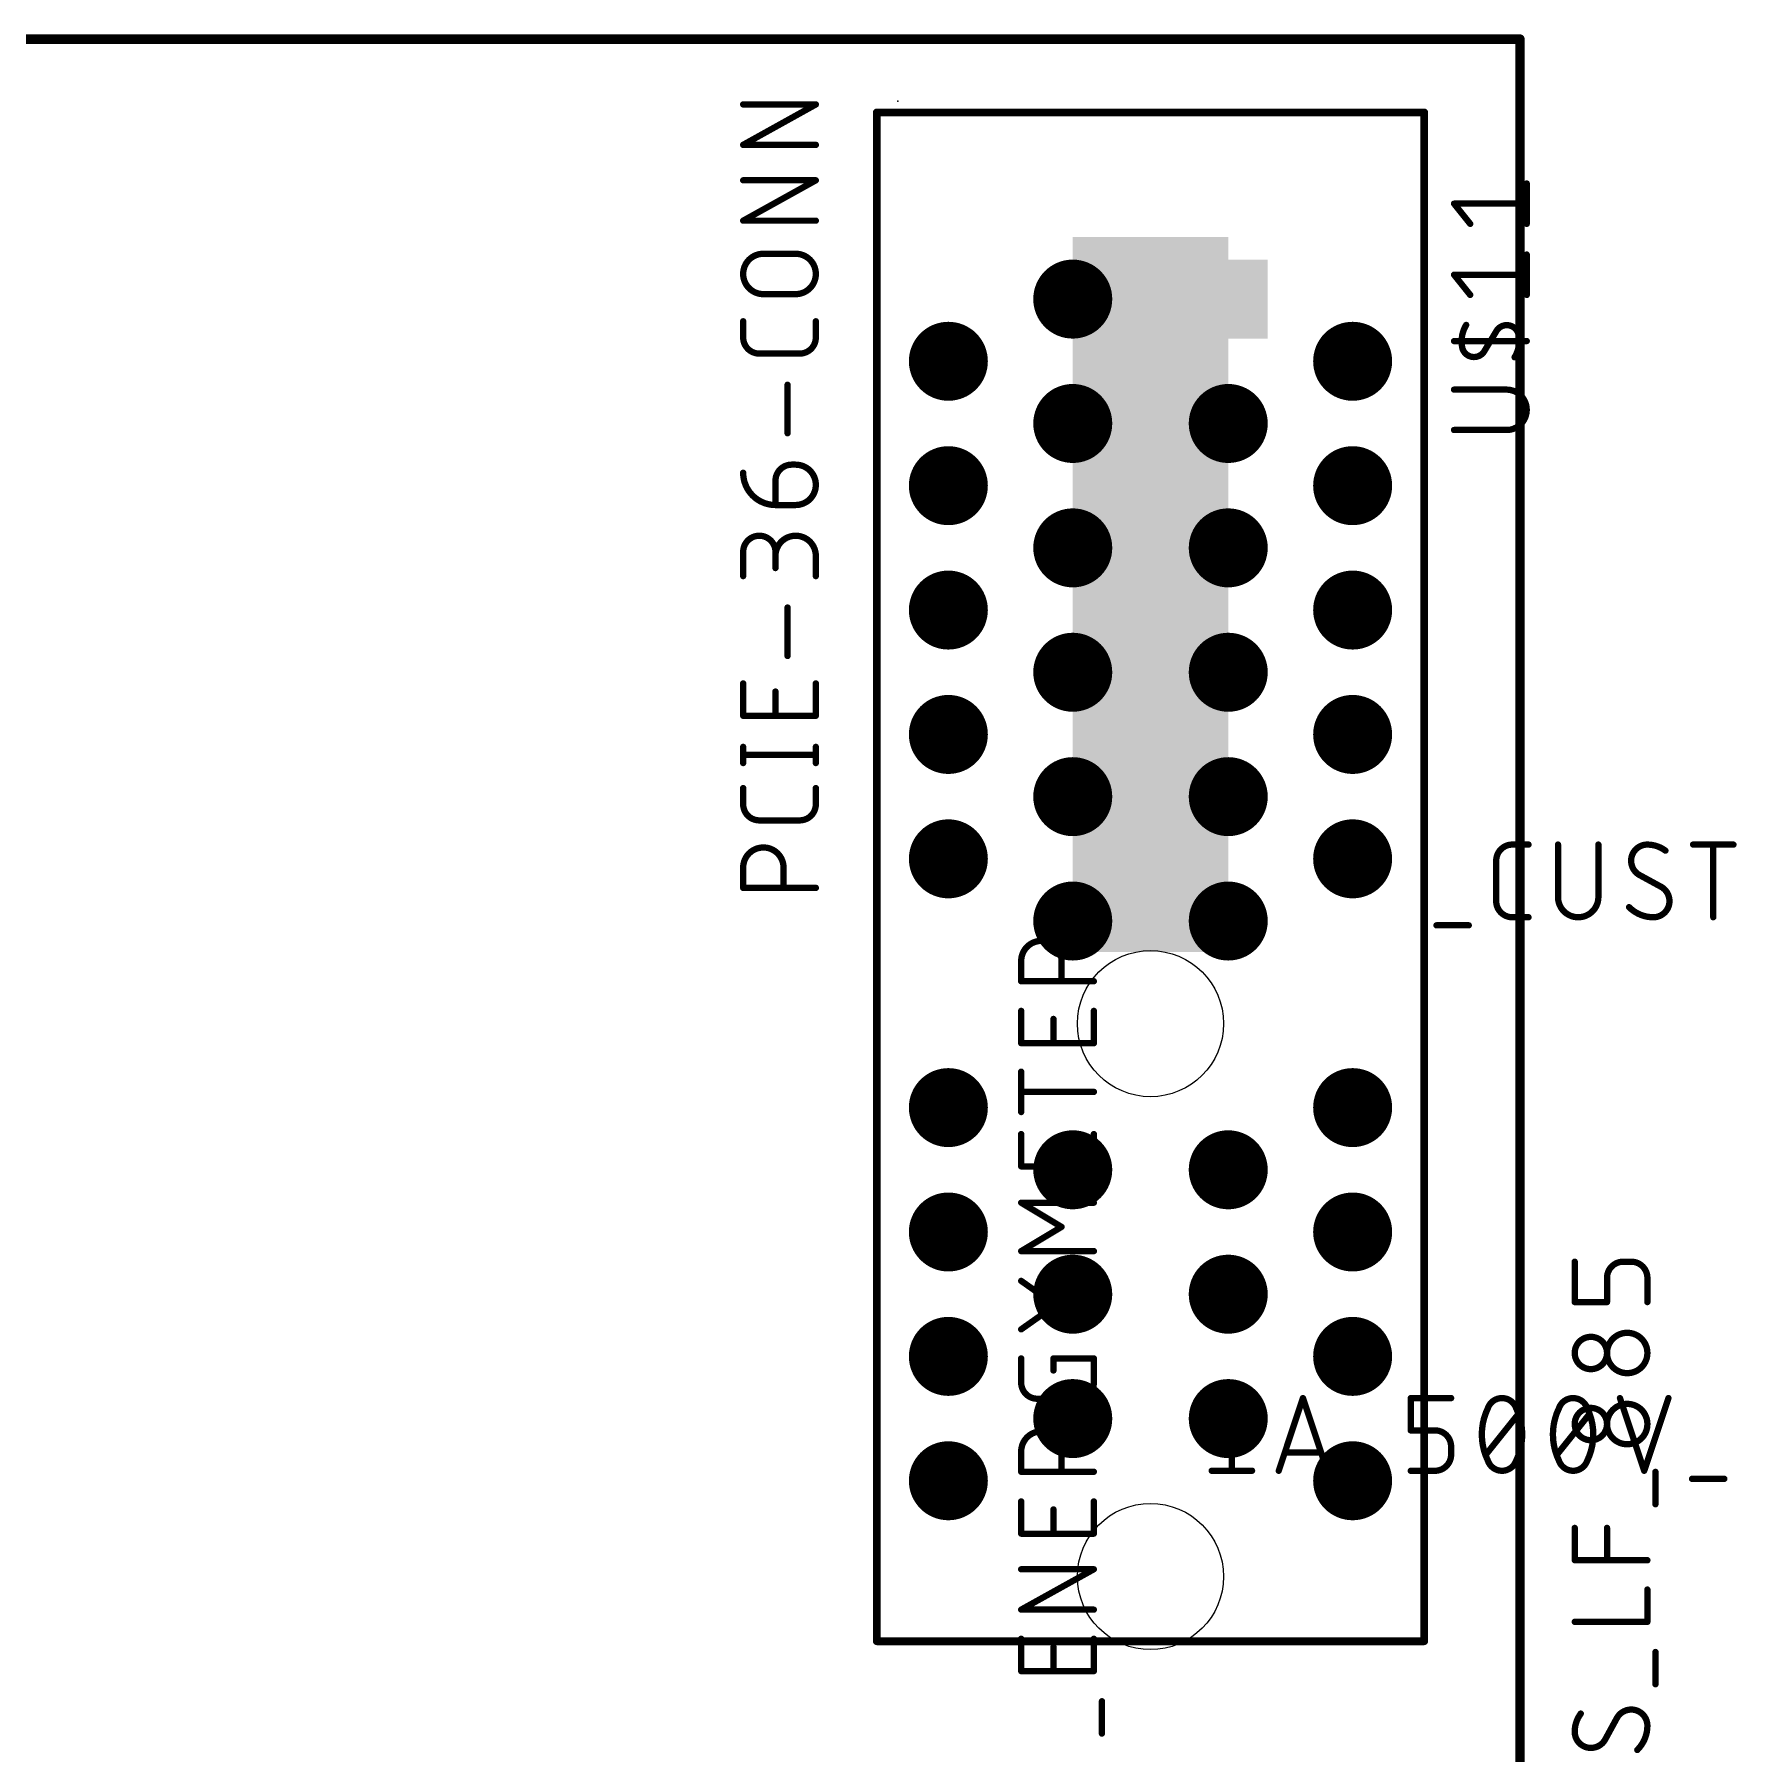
# Model space of a CAD drawing. Extents: x -92 to 260, y -27 to 208.
# Drawn here: x 161.11 to 188.48, y 147.43 to 175.08 of the extents above; entities that cross this region are included whole.
import ezdxf

# ---------------------------------------------------------------- set-up
doc = ezdxf.new("R2010")
doc.units = 0
for name, color, linetype in [('121', 253, 'CONTINUOUS'), ('17', 110, 'CONTINUOUS'), ('20', 31, 'CONTINUOUS'), ('21', 253, 'CONTINUOUS'), ('23', 53, 'CONTINUOUS'), ('25', 253, 'CONTINUOUS'), ('27', 253, 'CONTINUOUS'), ('51', 253, 'CONTINUOUS')]:
    doc.layers.add(name, color=color, linetype=linetype)

# ---------------------------------------------------------------- blocks, each defined once
blk = doc.blocks.new('RECT')
blk.add_solid([(-0.5, -0.5), (0.5, -0.5), (-0.5, 0.5), (0.5, 0.5)])
blk = doc.blocks.new('SQUAREP')
blk.add_solid([(-0.5, -0.5), (0.5, -0.5), (-0.5, 0.5), (0.5, 0.5)])
blk = doc.blocks.new('ROUNDP')
at = {"const_width": 0.5}
blk.add_lwpolyline([(0, -0.25, 1), (0, 0.25, 1), (0, -0.25)], format="xyb", dxfattribs=at)

msp = doc.modelspace()

# ---------------------------------------------------------------- linework, layer by layer
at = {"layer": '121', "const_width": 0.1524}
for points in [[(185, 175), (135, 175)], [(185, 85), (185, 175)]]:
    msp.add_lwpolyline(points, dxfattribs=at)
at = {"layer": '121', "const_width": 0.0762}
for points in [[(185.0381, 175, 1), (184.9619, 175)], [(185, 174.9619, 1), (185, 175.0381)]]:
    msp.add_lwpolyline(points, format="xyb", dxfattribs=at)
at = {"layer": '20'}
for centre in [(179.06, 159.17), (179.06, 150.28)]:
    msp.add_circle(centre, 1.175, dxfattribs=at)
at = {"layer": '21'}
for points, const_width in [([(174.66, 173.82), (183.46, 173.82)], 0.127), ([(174.66, 173.82), (174.66, 149.24)], 0.127), ([(183.46, 173.82), (183.46, 149.24)], 0.127), ([(184.8778, 162.0492), (185.1375, 162.0492)], 0.1016), ([(185.6121, 162.0492), (185.6121, 161.2054)], 0.1016), ([(186.2612, 161.2054), (186.2612, 162.0492)], 0.1016), ([(187.7838, 162.0492), (188.4329, 162.0492)], 0.1016), ([(188.1084, 160.8808), (188.1084, 162.0492)], 0.1016), ([(184.6182, 161.1404), (184.6182, 161.7896)], 0.1016), ([(187.2744, 161.3676), (186.9174, 161.5624)], 0.1016), ([(185.1375, 160.8808), (184.8778, 160.8808)], 0.1016), ([(183.6577, 160.751), (184.177, 160.751)], 0.1016), ([(178.1492, 160.5008), (177.6299, 160.2412)], 0.1016), ([(176.9808, 159.8517), (176.9808, 160.1763)], 0.1016), ([(177.6299, 160.1763), (177.6299, 159.8517)], 0.1016), ([(178.1492, 159.8517), (176.9808, 159.8517)], 0.1016), ([(176.9808, 158.856), (176.9808, 159.3753)], 0.1016), ([(177.5001, 158.856), (177.5001, 159.2455)], 0.1016), ([(178.1492, 159.3753), (178.1492, 158.856)], 0.1016), ([(178.1492, 158.856), (176.9808, 158.856)], 0.1016), ([(176.9808, 157.7489), (176.9808, 158.398)], 0.1016), ([(178.1492, 158.0734), (176.9808, 158.0734)], 0.1016), ([(176.9808, 156.8748), (176.9808, 157.3941)], 0.1016), ([(177.5001, 156.8748), (177.5001, 157.2643)], 0.1016), ([(178.1492, 157.3941), (178.1492, 156.8748)], 0.1016), ([(178.1492, 156.8748), (176.9808, 156.8748)], 0.1016), ([(177.6299, 155.9017), (176.9808, 156.2912)], 0.1016), ([(176.9808, 156.2912), (178.1492, 156.2912)], 0.1016), ([(176.9808, 155.5123), (177.6299, 155.9017)], 0.1016), ([(178.1492, 155.5123), (176.9808, 155.5123)], 0.1016), ([(185.8808, 154.6932), (185.8808, 155.3423)], 0.1016), ([(186.7896, 155.3423), (186.6597, 155.3423)], 0.1016), ([(177.5325, 154.6444), (176.9808, 155.0339)], 0.1016), ([(186.4001, 155.0826), (186.4001, 154.6932)], 0.1016), ([(187.0492, 154.6932), (187.0492, 155.0826)], 0.1016), ([(176.9808, 154.255), (177.5325, 154.6444)], 0.1016), ([(178.1492, 154.6444), (177.5325, 154.6444)], 0.1016), ([(186.4001, 154.6932), (185.8808, 154.6932)], 0.1016), ([(176.9808, 153.3984), (176.9808, 153.7879)], 0.1016), ([(177.5001, 153.5932), (177.5001, 153.7879)], 0.1016), ([(177.5001, 153.7879), (178.1492, 153.7879)], 0.1016), ([(178.1492, 153.7879), (178.1492, 153.3984)], 0.1016), ([(177.8896, 153.1388), (177.2404, 153.1388)], 0.1016), ([(180.0438, 152.8896), (180.3683, 153.1492)], 0.1016), ([(180.3683, 153.1492), (180.3683, 151.9808)], 0.1016), ([(181.1219, 151.9808), (181.5113, 153.1492)], 0.1016), ([(181.5113, 153.1492), (181.9008, 151.9808)], 0.1016), ([(183.2442, 152.6299), (183.2442, 153.1492)], 0.1016), ([(183.2442, 153.1492), (183.8933, 153.1492)], 0.1016), ([(186.6083, 153.1492), (186.9977, 151.9808)], 0.1016), ([(186.9977, 151.9808), (187.3872, 153.1492)], 0.1016), ([(184.4521, 152.2404), (184.9714, 152.8896)], 0.1016), ([(185.5951, 152.2404), (186.1144, 152.8896)], 0.1016), ([(178.1492, 152.6141), (177.6299, 152.3545)], 0.1016), ([(183.6336, 152.6299), (183.2442, 152.6299)], 0.1016), ([(176.9808, 151.965), (176.9808, 152.2896)], 0.1016), ([(177.6299, 152.2896), (177.6299, 151.965)], 0.1016), ([(181.8034, 152.2729), (181.2192, 152.2729)], 0.1016), ([(183.8933, 152.2404), (183.8933, 152.3703)], 0.1016), ([(178.1492, 151.965), (176.9808, 151.965)], 0.1016), ([(180.0438, 151.9808), (180.6929, 151.9808)], 0.1016), ([(182.2804, 151.851), (182.7997, 151.851)], 0.1016), ([(183.2442, 151.9808), (183.6336, 151.9808)], 0.1016), ([(187.179, 151.4434), (187.179, 151.9627)], 0.1016), ([(187.7668, 151.851), (188.2861, 151.851)], 0.1016), ([(176.9808, 150.9693), (176.9808, 151.4886)], 0.1016), ([(178.1492, 151.4886), (178.1492, 150.9693)], 0.1016), ([(177.5001, 150.9693), (177.5001, 151.3588)], 0.1016), ([(178.1492, 150.9693), (176.9808, 150.9693)], 0.1016), ([(185.8808, 150.5425), (185.8808, 151.0618)], 0.1016), ([(186.4001, 150.5425), (186.4001, 151.0618)], 0.1016), ([(176.9808, 149.7479), (178.1492, 150.397)], 0.1016), ([(178.1492, 150.397), (176.9808, 150.397)], 0.1016), ([(187.0492, 150.5425), (185.8808, 150.5425)], 0.1016), ([(187.0492, 149.5519), (187.0492, 150.0712)], 0.1016), ([(178.1492, 149.7479), (176.9808, 149.7479)], 0.1016), ([(185.8808, 149.5519), (187.0492, 149.5519)], 0.1016), ([(183.46, 149.24), (174.66, 149.24)], 0.127), ([(176.9808, 148.7595), (176.9808, 149.2788)], 0.1016), ([(178.1492, 149.2788), (178.1492, 148.7595)], 0.1016), ([(177.5001, 148.7595), (177.5001, 149.149)], 0.1016), ([(187.179, 148.5478), (187.179, 149.0671)], 0.1016), ([(178.1492, 148.7595), (176.9808, 148.7595)], 0.1016), ([(178.279, 147.7554), (178.279, 148.2747)], 0.1016), ([(186.5624, 148.0116), (186.3676, 147.6545)], 0.1016)]:
    msp.add_lwpolyline(points, dxfattribs=dict(at, const_width=const_width))
for points, const_width in [([(174.66, 173.8518, 1), (174.66, 173.7883)], 0.0635), ([(174.6917, 173.82, 1), (174.6283, 173.82)], 0.0635), ([(183.4917, 173.82, 1), (183.4283, 173.82)], 0.0635), ([(183.46, 173.7883, 1), (183.46, 173.8518)], 0.0635), ([(184.8778, 162.0492, 0.4142), (184.6182, 161.7896)], 0.1016), ([(184.8778, 162.0746, 1), (184.8778, 162.0238)], 0.0508), ([(184.8778, 162.0238, 1), (184.8778, 162.0746)], 0.0508), ([(185.1375, 162.0238, 1), (185.1375, 162.0746)], 0.0508), ([(185.6375, 162.0492, 1), (185.5867, 162.0492)], 0.0508), ([(186.2866, 162.0492, 1), (186.2358, 162.0492)], 0.0508), ([(187.0472, 162.0492, 0.4142), (186.7876, 161.7896)], 0.1016), ([(187.3393, 161.9518, 0.1623), (187.0472, 162.0492)], 0.1016), ([(187.0472, 162.0746, 1), (187.0472, 162.0238)], 0.0508), ([(187.0472, 162.0238, 1), (187.0472, 162.0746)], 0.0508), ([(187.3241, 161.9315, 1), (187.3546, 161.9722)], 0.0508), ([(187.7838, 162.0746, 1), (187.7838, 162.0238)], 0.0508), ([(188.1338, 162.0492, 1), (188.083, 162.0492)], 0.0508), ([(188.4329, 162.0238, 1), (188.4329, 162.0746)], 0.0508), ([(184.6436, 161.7896, 1), (184.5928, 161.7896)], 0.0508), ([(184.5928, 161.7896, 1), (184.6436, 161.7896)], 0.0508), ([(186.7876, 161.7896, 0.2656), (186.9174, 161.5624)], 0.1016), ([(186.813, 161.7896, 1), (186.7622, 161.7896)], 0.0508), ([(186.7622, 161.7896, 1), (186.813, 161.7896)], 0.0508), ([(186.9296, 161.5847, 1), (186.9052, 161.5401)], 0.0508), ([(186.9045, 161.5405, 1), (186.9303, 161.5842)], 0.0508), ([(184.6182, 161.1404, 0.4142), (184.8778, 160.8808)], 0.1016), ([(184.6436, 161.1404, 1), (184.5928, 161.1404)], 0.0508), ([(184.5928, 161.1404, 1), (184.6436, 161.1404)], 0.0508), ([(185.6121, 161.2054, 1), (186.2612, 161.2054)], 0.1016), ([(185.6375, 161.2054, 1), (185.5867, 161.2054)], 0.0508), ([(185.5867, 161.2054, 1), (185.6375, 161.2054)], 0.0508), ([(186.2866, 161.2054, 1), (186.2358, 161.2054)], 0.0508), ([(186.2358, 161.2054, 1), (186.2866, 161.2054)], 0.0508), ([(187.1446, 160.8808, 0.4142), (187.4042, 161.1404)], 0.1016), ([(187.4042, 161.1404, 0.2656), (187.2744, 161.3676)], 0.1016), ([(187.2873, 161.3895, 1), (187.2615, 161.3457)], 0.0508), ([(187.2622, 161.3453, 1), (187.2866, 161.3899)], 0.0508), ([(187.4296, 161.1404, 1), (187.3788, 161.1404)], 0.0508), ([(187.3788, 161.1404, 1), (187.4296, 161.1404)], 0.0508), ([(184.8778, 160.9062, 1), (184.8778, 160.8554)], 0.0508), ([(184.8778, 160.8554, 1), (184.8778, 160.9062)], 0.0508), ([(185.1375, 160.8554, 1), (185.1375, 160.9062)], 0.0508), ([(186.7551, 161.0431, 0.2), (187.1446, 160.8808)], 0.1016), ([(186.7732, 161.061, 1), (186.7371, 161.0252)], 0.0508), ([(187.1446, 160.9062, 1), (187.1446, 160.8554)], 0.0508), ([(187.1446, 160.8554, 1), (187.1446, 160.9062)], 0.0508), ([(188.083, 160.8808, 1), (188.1338, 160.8808)], 0.0508), ([(183.6577, 160.7764, 1), (183.6577, 160.7256)], 0.0508), ([(184.177, 160.7256, 1), (184.177, 160.7764)], 0.0508), ([(177.6299, 160.1763, 1), (176.9808, 160.1763)], 0.1016), ([(178.1606, 160.4781, 1), (178.1378, 160.5236)], 0.0508), ([(177.0062, 160.1763, 1), (176.9554, 160.1763)], 0.0508), ([(176.9554, 160.1763, 1), (177.0062, 160.1763)], 0.0508), ([(177.6553, 160.1763, 1), (177.6045, 160.1763)], 0.0508), ([(177.6045, 160.1763, 1), (177.6553, 160.1763)], 0.0508), ([(177.6186, 160.2639, 1), (177.6413, 160.2185)], 0.0508), ([(176.9808, 159.8771, 1), (176.9808, 159.8263)], 0.0508), ([(176.9554, 159.8517, 1), (177.0062, 159.8517)], 0.0508), ([(177.6045, 159.8517, 1), (177.6553, 159.8517)], 0.0508), ([(178.1492, 159.8263, 1), (178.1492, 159.8771)], 0.0508), ([(177.0062, 159.3753, 1), (176.9554, 159.3753)], 0.0508), ([(177.5255, 159.2455, 1), (177.4747, 159.2455)], 0.0508), ([(178.1746, 159.3753, 1), (178.1238, 159.3753)], 0.0508), ([(176.9808, 158.8814, 1), (176.9808, 158.8306)], 0.0508), ([(176.9554, 158.856, 1), (177.0062, 158.856)], 0.0508), ([(177.4747, 158.856, 1), (177.5255, 158.856)], 0.0508), ([(178.1238, 158.856, 1), (178.1746, 158.856)], 0.0508), ([(178.1492, 158.8306, 1), (178.1492, 158.8814)], 0.0508), ([(177.0062, 158.398, 1), (176.9554, 158.398)], 0.0508), ([(176.9808, 158.0988, 1), (176.9808, 158.048)], 0.0508), ([(178.1492, 158.048, 1), (178.1492, 158.0988)], 0.0508), ([(176.9554, 157.7489, 1), (177.0062, 157.7489)], 0.0508), ([(177.0062, 157.3941, 1), (176.9554, 157.3941)], 0.0508), ([(177.5255, 157.2643, 1), (177.4747, 157.2643)], 0.0508), ([(178.1746, 157.3941, 1), (178.1238, 157.3941)], 0.0508), ([(176.9808, 156.9002, 1), (176.9808, 156.8494)], 0.0508), ([(176.9554, 156.8748, 1), (177.0062, 156.8748)], 0.0508), ([(177.4747, 156.8748, 1), (177.5255, 156.8748)], 0.0508), ([(178.1238, 156.8748, 1), (178.1746, 156.8748)], 0.0508), ([(178.1492, 156.8494, 1), (178.1492, 156.9002)], 0.0508), ([(176.9939, 156.313, 1), (176.9677, 156.2694)], 0.0508), ([(176.9808, 156.3166, 1), (176.9808, 156.2658)], 0.0508), ([(178.1492, 156.2658, 1), (178.1492, 156.3166)], 0.0508), ([(177.643, 155.8799, 1), (177.6168, 155.9235)], 0.0508), ([(177.6168, 155.8799, 1), (177.643, 155.9235)], 0.0508), ([(176.9808, 155.5377, 1), (176.9808, 155.4869)], 0.0508), ([(176.9677, 155.534, 1), (176.9939, 155.4905)], 0.0508), ([(178.1492, 155.4869, 1), (178.1492, 155.5377)], 0.0508), ([(185.9062, 155.3423, 1), (185.8554, 155.3423)], 0.0508), ([(186.6597, 155.3423, 0.4142), (186.4001, 155.0826)], 0.1016), ([(186.6597, 155.3677, 1), (186.6597, 155.3169)], 0.0508), ([(186.6597, 155.3169, 1), (186.6597, 155.3677)], 0.0508), ([(187.0492, 155.0826, 0.4142), (186.7896, 155.3423)], 0.1016), ([(186.7896, 155.3677, 1), (186.7896, 155.3169)], 0.0508), ([(186.7896, 155.3169, 1), (186.7896, 155.3677)], 0.0508), ([(176.9954, 155.0546, 1), (176.9662, 155.0131)], 0.0508), ([(186.4255, 155.0826, 1), (186.3747, 155.0826)], 0.0508), ([(186.3747, 155.0826, 1), (186.4255, 155.0826)], 0.0508), ([(187.0746, 155.0826, 1), (187.0238, 155.0826)], 0.0508), ([(187.0238, 155.0826, 1), (187.0746, 155.0826)], 0.0508), ([(177.5325, 154.6698, 1), (177.5325, 154.619)], 0.0508), ([(177.5472, 154.6237, 1), (177.5179, 154.6652)], 0.0508), ([(177.5179, 154.6237, 1), (177.5472, 154.6652)], 0.0508), ([(178.1492, 154.619, 1), (178.1492, 154.6698)], 0.0508), ([(185.8808, 154.7186, 1), (185.8808, 154.6678)], 0.0508), ([(185.8554, 154.6932, 1), (185.9062, 154.6932)], 0.0508), ([(186.3747, 154.6932, 1), (186.4255, 154.6932)], 0.0508), ([(186.4001, 154.6678, 1), (186.4001, 154.7186)], 0.0508), ([(187.0238, 154.6932, 1), (187.0746, 154.6932)], 0.0508), ([(176.9662, 154.2757, 1), (176.9954, 154.2342)], 0.0508), ([(186.7246, 154.1993, 1), (186.7246, 153.5502)], 0.1016), ([(186.7246, 153.5502, 1), (186.7246, 154.1993)], 0.1016), ([(186.7246, 154.2247, 1), (186.7246, 154.1739)], 0.0508), ([(186.7246, 154.1739, 1), (186.7246, 154.2247)], 0.0508), ([(186.1404, 154.1344, 1), (186.1404, 153.6151)], 0.1016), ([(186.1404, 153.6151, 1), (186.1404, 154.1344)], 0.1016), ([(186.1404, 154.1598, 1), (186.1404, 154.109)], 0.0508), ([(186.1404, 154.109, 1), (186.1404, 154.1598)], 0.0508), ([(177.0062, 153.7879, 1), (176.9554, 153.7879)], 0.0508), ([(177.5255, 153.7879, 1), (177.4747, 153.7879)], 0.0508), ([(177.5001, 153.8133, 1), (177.5001, 153.7625)], 0.0508), ([(178.1746, 153.7879, 1), (178.1238, 153.7879)], 0.0508), ([(178.1492, 153.7625, 1), (178.1492, 153.8133)], 0.0508), ([(176.9808, 153.3984, 0.4142), (177.2404, 153.1388)], 0.1016), ([(177.0062, 153.3984, 1), (176.9554, 153.3984)], 0.0508), ([(176.9554, 153.3984, 1), (177.0062, 153.3984)], 0.0508), ([(177.4747, 153.5932, 1), (177.5255, 153.5932)], 0.0508), ([(177.8896, 153.1388, 0.4142), (178.1492, 153.3984)], 0.1016), ([(178.1746, 153.3984, 1), (178.1238, 153.3984)], 0.0508), ([(178.1238, 153.3984, 1), (178.1746, 153.3984)], 0.0508), ([(186.1404, 153.6405, 1), (186.1404, 153.5897)], 0.0508), ([(186.1404, 153.5897, 1), (186.1404, 153.6405)], 0.0508), ([(186.7246, 153.5756, 1), (186.7246, 153.5248)], 0.0508), ([(186.7246, 153.5248, 1), (186.7246, 153.5756)], 0.0508), ([(177.2404, 153.1642, 1), (177.2404, 153.1134)], 0.0508), ([(177.2404, 153.1134, 1), (177.2404, 153.1642)], 0.0508), ([(177.8896, 153.1642, 1), (177.8896, 153.1134)], 0.0508), ([(177.8896, 153.1134, 1), (177.8896, 153.1642)], 0.0508), ([(180.3937, 153.1492, 1), (180.3429, 153.1492)], 0.0508), ([(180.3842, 153.1294, 1), (180.3525, 153.169)], 0.0508), ([(181.5354, 153.1572, 1), (181.4872, 153.1412)], 0.0508), ([(181.5354, 153.1412, 1), (181.4872, 153.1572)], 0.0508), ([(183.2696, 153.1492, 1), (183.2188, 153.1492)], 0.0508), ([(183.2442, 153.1746, 1), (183.2442, 153.1238)], 0.0508), ([(183.8933, 153.1238, 1), (183.8933, 153.1746)], 0.0508), ([(184.7117, 153.1492, 0.3205), (184.4845, 152.9869)], 0.1016), ([(184.9389, 152.9869, 0.3205), (184.7117, 153.1492)], 0.1016), ([(184.7117, 153.1746, 1), (184.7117, 153.1238)], 0.0508), ([(184.7117, 153.1238, 1), (184.7117, 153.1746)], 0.0508), ([(185.8547, 153.1492, 0.3205), (185.6275, 152.9869)], 0.1016), ([(186.0819, 152.9869, 0.3205), (185.8547, 153.1492)], 0.1016), ([(185.8547, 153.1746, 1), (185.8547, 153.1238)], 0.0508), ([(185.8547, 153.1238, 1), (185.8547, 153.1746)], 0.0508), ([(186.6324, 153.1572, 1), (186.5842, 153.1412)], 0.0508), ([(187.4113, 153.1412, 1), (187.3631, 153.1572)], 0.0508), ([(180.0279, 152.9094, 1), (180.0597, 152.8697)], 0.0508), ([(184.4845, 152.9869, 0.1139), (184.3872, 152.565)], 0.1016), ([(184.4605, 152.9952, 1), (184.5086, 152.9787)], 0.0508), ([(184.5074, 152.9758, 1), (184.4617, 152.9981)], 0.0508), ([(184.9618, 152.9981, 1), (184.9161, 152.9758)], 0.0508), ([(185.0363, 152.565, 0.1139), (184.9389, 152.9869)], 0.1016), ([(184.9149, 152.9787, 1), (184.9629, 152.9952)], 0.0508), ([(184.9912, 152.8737, 1), (184.9515, 152.9054)], 0.0508), ([(185.6275, 152.9869, 0.1139), (185.5302, 152.565)], 0.1016), ([(185.6035, 152.9952, 1), (185.6516, 152.9787)], 0.0508), ([(185.6504, 152.9758, 1), (185.6047, 152.9981)], 0.0508), ([(186.1404, 152.9914, 1), (186.1404, 152.4721)], 0.1016), ([(186.1048, 152.9981, 1), (186.0591, 152.9758)], 0.0508), ([(186.1793, 152.565, 0.1139), (186.0819, 152.9869)], 0.1016), ([(186.0579, 152.9787, 1), (186.1059, 152.9952)], 0.0508), ([(186.1342, 152.8737, 1), (186.0945, 152.9054)], 0.0508), ([(186.1404, 152.4721, 1), (186.1404, 152.9914)], 0.1016), ([(186.1404, 153.0168, 1), (186.1404, 152.966)], 0.0508), ([(186.1404, 152.966, 1), (186.1404, 153.0168)], 0.0508), ([(186.7246, 153.0563, 1), (186.7246, 152.4072)], 0.1016), ([(186.7246, 152.4072, 1), (186.7246, 153.0563)], 0.1016), ([(186.7246, 153.0817, 1), (186.7246, 153.0309)], 0.0508), ([(186.7246, 153.0309, 1), (186.7246, 153.0817)], 0.0508), ([(177.6299, 152.2896, 1), (176.9808, 152.2896)], 0.1016), ([(178.1606, 152.5914, 1), (178.1378, 152.6369)], 0.0508), ([(183.2442, 152.6553, 1), (183.2442, 152.6045)], 0.0508), ([(183.2188, 152.6299, 1), (183.2696, 152.6299)], 0.0508), ([(183.8933, 152.3703, 0.4142), (183.6336, 152.6299)], 0.1016), ([(183.6336, 152.6553, 1), (183.6336, 152.6045)], 0.0508), ([(183.6336, 152.6045, 1), (183.6336, 152.6553)], 0.0508), ([(184.3872, 152.565, 0.1139), (184.4845, 152.1431)], 0.1016), ([(184.4126, 152.565, 1), (184.3618, 152.565)], 0.0508), ([(184.3618, 152.565, 1), (184.4126, 152.565)], 0.0508), ([(184.9389, 152.1431, 0.1139), (185.0363, 152.565)], 0.1016), ([(185.0617, 152.565, 1), (185.0109, 152.565)], 0.0508), ([(185.0109, 152.565, 1), (185.0617, 152.565)], 0.0508), ([(185.5302, 152.565, 0.1139), (185.6275, 152.1431)], 0.1016), ([(185.5556, 152.565, 1), (185.5048, 152.565)], 0.0508), ([(185.5048, 152.565, 1), (185.5556, 152.565)], 0.0508), ([(186.0819, 152.1431, 0.1139), (186.1793, 152.565)], 0.1016), ([(186.2047, 152.565, 1), (186.1539, 152.565)], 0.0508), ([(186.1539, 152.565, 1), (186.2047, 152.565)], 0.0508), ([(177.0062, 152.2896, 1), (176.9554, 152.2896)], 0.0508), ([(176.9554, 152.2896, 1), (177.0062, 152.2896)], 0.0508), ([(177.6553, 152.2896, 1), (177.6045, 152.2896)], 0.0508), ([(177.6045, 152.2896, 1), (177.6553, 152.2896)], 0.0508), ([(177.6186, 152.3772, 1), (177.6413, 152.3318)], 0.0508), ([(181.2192, 152.2983, 1), (181.2192, 152.2475)], 0.0508), ([(181.8034, 152.2475, 1), (181.8034, 152.2983)], 0.0508), ([(183.9187, 152.3703, 1), (183.8679, 152.3703)], 0.0508), ([(183.8679, 152.3703, 1), (183.9187, 152.3703)], 0.0508), ([(186.1404, 152.4975, 1), (186.1404, 152.4467)], 0.0508), ([(186.1404, 152.4467, 1), (186.1404, 152.4975)], 0.0508), ([(186.7246, 152.4326, 1), (186.7246, 152.3818)], 0.0508), ([(186.7246, 152.3818, 1), (186.7246, 152.4326)], 0.0508), ([(183.6336, 151.9808, 0.4142), (183.8933, 152.2404)], 0.1016), ([(183.9187, 152.2404, 1), (183.8679, 152.2404)], 0.0508), ([(183.8679, 152.2404, 1), (183.9187, 152.2404)], 0.0508), ([(184.4323, 152.2563, 1), (184.4719, 152.2246)], 0.0508), ([(184.4845, 152.1431, 0.3205), (184.7117, 151.9808)], 0.1016), ([(184.5086, 152.1513, 1), (184.4605, 152.1348)], 0.0508), ([(184.4617, 152.1319, 1), (184.5074, 152.1542)], 0.0508), ([(184.7117, 151.9808, 0.3205), (184.9389, 152.1431)], 0.1016), ([(184.9161, 152.1542, 1), (184.9618, 152.1319)], 0.0508), ([(184.9629, 152.1348, 1), (184.9149, 152.1513)], 0.0508), ([(185.5753, 152.2563, 1), (185.6149, 152.2246)], 0.0508), ([(185.6275, 152.1431, 0.3205), (185.8547, 151.9808)], 0.1016), ([(185.6516, 152.1513, 1), (185.6035, 152.1348)], 0.0508), ([(185.6047, 152.1319, 1), (185.6504, 152.1542)], 0.0508), ([(185.8547, 151.9808, 0.3205), (186.0819, 152.1431)], 0.1016), ([(186.0591, 152.1542, 1), (186.1048, 152.1319)], 0.0508), ([(186.1059, 152.1348, 1), (186.0579, 152.1513)], 0.0508), ([(176.9808, 151.9904, 1), (176.9808, 151.9396)], 0.0508), ([(176.9554, 151.965, 1), (177.0062, 151.965)], 0.0508), ([(177.6045, 151.965, 1), (177.6553, 151.965)], 0.0508), ([(178.1492, 151.9396, 1), (178.1492, 151.9904)], 0.0508), ([(180.0438, 152.0062, 1), (180.0438, 151.9554)], 0.0508), ([(180.3429, 151.9808, 1), (180.3937, 151.9808)], 0.0508), ([(180.6929, 151.9554, 1), (180.6929, 152.0062)], 0.0508), ([(181.0978, 151.9888, 1), (181.146, 151.9728)], 0.0508), ([(181.8767, 151.9728, 1), (181.9249, 151.9888)], 0.0508), ([(182.2804, 151.8764, 1), (182.2804, 151.8256)], 0.0508), ([(182.7997, 151.8256, 1), (182.7997, 151.8764)], 0.0508), ([(183.2442, 152.0062, 1), (183.2442, 151.9554)], 0.0508), ([(183.6336, 152.0062, 1), (183.6336, 151.9554)], 0.0508), ([(183.6336, 151.9554, 1), (183.6336, 152.0062)], 0.0508), ([(184.7117, 152.0062, 1), (184.7117, 151.9554)], 0.0508), ([(184.7117, 151.9554, 1), (184.7117, 152.0062)], 0.0508), ([(185.8547, 152.0062, 1), (185.8547, 151.9554)], 0.0508), ([(185.8547, 151.9554, 1), (185.8547, 152.0062)], 0.0508), ([(186.9736, 151.9888, 1), (187.0218, 151.9728)], 0.0508), ([(186.9736, 151.9728, 1), (187.0218, 151.9888)], 0.0508), ([(187.2044, 151.9627, 1), (187.1536, 151.9627)], 0.0508), ([(187.7668, 151.8764, 1), (187.7668, 151.8256)], 0.0508), ([(188.2861, 151.8256, 1), (188.2861, 151.8764)], 0.0508), ([(177.0062, 151.4886, 1), (176.9554, 151.4886)], 0.0508), ([(178.1746, 151.4886, 1), (178.1238, 151.4886)], 0.0508), ([(177.5255, 151.3588, 1), (177.4747, 151.3588)], 0.0508), ([(187.1536, 151.4434, 1), (187.2044, 151.4434)], 0.0508), ([(176.9808, 150.9947, 1), (176.9808, 150.9439)], 0.0508), ([(176.9554, 150.9693, 1), (177.0062, 150.9693)], 0.0508), ([(177.4747, 150.9693, 1), (177.5255, 150.9693)], 0.0508), ([(178.1238, 150.9693, 1), (178.1746, 150.9693)], 0.0508), ([(178.1492, 150.9439, 1), (178.1492, 150.9947)], 0.0508), ([(185.9062, 151.0618, 1), (185.8554, 151.0618)], 0.0508), ([(186.4255, 151.0618, 1), (186.3747, 151.0618)], 0.0508), ([(176.9808, 150.4224, 1), (176.9808, 150.3716)], 0.0508), ([(178.1615, 150.3748, 1), (178.1369, 150.4192)], 0.0508), ([(178.1492, 150.3716, 1), (178.1492, 150.4224)], 0.0508), ([(185.8808, 150.5679, 1), (185.8808, 150.5171)], 0.0508), ([(185.8554, 150.5425, 1), (185.9062, 150.5425)], 0.0508), ([(186.3747, 150.5425, 1), (186.4255, 150.5425)], 0.0508), ([(187.0492, 150.5171, 1), (187.0492, 150.5679)], 0.0508), ([(187.0746, 150.0712, 1), (187.0238, 150.0712)], 0.0508), ([(176.9808, 149.7733, 1), (176.9808, 149.7225)], 0.0508), ([(176.9685, 149.7701, 1), (176.9931, 149.7257)], 0.0508), ([(178.1492, 149.7225, 1), (178.1492, 149.7733)], 0.0508), ([(185.8808, 149.5773, 1), (185.8808, 149.5265)], 0.0508), ([(187.0238, 149.5519, 1), (187.0746, 149.5519)], 0.0508), ([(187.0492, 149.5265, 1), (187.0492, 149.5773)], 0.0508), ([(174.66, 149.2717, 1), (174.66, 149.2083)], 0.0635), ([(177.0062, 149.2788, 1), (176.9554, 149.2788)], 0.0508), ([(178.1746, 149.2788, 1), (178.1238, 149.2788)], 0.0508), ([(183.46, 149.2083, 1), (183.46, 149.2717)], 0.0635), ([(174.6283, 149.24, 1), (174.6917, 149.24)], 0.0635), ([(177.5255, 149.149, 1), (177.4747, 149.149)], 0.0508), ([(183.4283, 149.24, 1), (183.4917, 149.24)], 0.0635), ([(187.2044, 149.0671, 1), (187.1536, 149.0671)], 0.0508), ([(176.9808, 148.7849, 1), (176.9808, 148.7341)], 0.0508), ([(176.9554, 148.7595, 1), (177.0062, 148.7595)], 0.0508), ([(177.4747, 148.7595, 1), (177.5255, 148.7595)], 0.0508), ([(178.1238, 148.7595, 1), (178.1746, 148.7595)], 0.0508), ([(178.1492, 148.7341, 1), (178.1492, 148.7849)], 0.0508), ([(187.1536, 148.5478, 1), (187.2044, 148.5478)], 0.0508), ([(178.3044, 148.2747, 1), (178.2536, 148.2747)], 0.0508), ([(186.7896, 148.1414, 0.2656), (186.5624, 148.0116)], 0.1016), ([(187.0492, 147.8817, 0.4142), (186.7896, 148.1414)], 0.1016), ([(186.7896, 148.1668, 1), (186.7896, 148.116)], 0.0508), ([(186.7896, 148.116, 1), (186.7896, 148.1668)], 0.0508), ([(185.9782, 148.0765, 0.1623), (185.8808, 147.7844)], 0.1016), ([(185.9985, 148.0612, 1), (185.9578, 148.0917)], 0.0508), ([(186.5405, 148.0244, 1), (186.5843, 147.9987)], 0.0508), ([(186.5847, 147.9994, 1), (186.5401, 148.0237)], 0.0508), ([(186.8869, 147.4923, 0.2), (187.0492, 147.8817)], 0.1016), ([(187.0746, 147.8817, 1), (187.0238, 147.8817)], 0.0508), ([(187.0238, 147.8817, 1), (187.0746, 147.8817)], 0.0508), ([(178.2536, 147.7554, 1), (178.3044, 147.7554)], 0.0508), ([(185.8808, 147.7844, 0.4142), (186.1404, 147.5247)], 0.1016), ([(185.9062, 147.7844, 1), (185.8554, 147.7844)], 0.0508), ([(185.8554, 147.7844, 1), (185.9062, 147.7844)], 0.0508), ([(186.1404, 147.5247, 0.2656), (186.3676, 147.6545)], 0.1016), ([(186.3453, 147.6667, 1), (186.3899, 147.6424)], 0.0508), ([(186.3895, 147.6416, 1), (186.3458, 147.6674)], 0.0508), ([(186.1404, 147.5501, 1), (186.1404, 147.4993)], 0.0508), ([(186.1404, 147.4993, 1), (186.1404, 147.5501)], 0.0508), ([(186.869, 147.5103, 1), (186.9048, 147.4742)], 0.0508)]:
    msp.add_lwpolyline(points, format="xyb", dxfattribs=dict(at, const_width=const_width))
at = {"layer": '23'}
msp.add_point((175, 174), dxfattribs=at)
at = {"layer": '25', "const_width": 0.1016}
for points in [[(185.1092, 172.0301), (185.1092, 172.6792)], [(184.2004, 172.0301), (183.9408, 172.3546)], [(183.9408, 172.3546), (185.1092, 172.3546)], [(185.1092, 170.8871), (185.1092, 171.5362)], [(184.2004, 170.8871), (183.9408, 171.2116)], [(183.9408, 171.2116), (185.1092, 171.2116)], [(184.525, 170.1449), (184.6224, 170.3071)], [(185.1092, 170.1449), (183.9408, 170.1449)], [(184.525, 170.1449), (184.4276, 169.9826)], [(184.7846, 169.3645), (183.9408, 169.3645)], [(183.9408, 168.7154), (184.7846, 168.7154)]]:
    msp.add_lwpolyline(points, dxfattribs=at)
at = {"layer": '25'}
for points, const_width in [([(185.1346, 172.6792, 1), (185.0838, 172.6792)], 0.0508), ([(183.9606, 172.3705, 1), (183.921, 172.3388)], 0.0508), ([(183.9408, 172.38, 1), (183.9408, 172.3292)], 0.0508), ([(185.1092, 172.3292, 1), (185.1092, 172.38)], 0.0508), ([(184.1806, 172.0142, 1), (184.2203, 172.046)], 0.0508), ([(185.0838, 172.0301, 1), (185.1346, 172.0301)], 0.0508), ([(185.1346, 171.5362, 1), (185.0838, 171.5362)], 0.0508), ([(183.9606, 171.2275, 1), (183.921, 171.1958)], 0.0508), ([(183.9408, 171.237, 1), (183.9408, 171.1862)], 0.0508), ([(185.1092, 171.1862, 1), (185.1092, 171.237)], 0.0508), ([(184.1806, 170.8712, 1), (184.2203, 170.903)], 0.0508), ([(185.0838, 170.8871, 1), (185.1346, 170.8871)], 0.0508), ([(184.1355, 170.4045, 0.1823), (184.0706, 170.0475)], 0.1016), ([(184.1573, 170.3914, 1), (184.1138, 170.4176)], 0.0508), ([(184.9794, 170.2422, 0.6917), (184.6224, 170.3071)], 0.1016), ([(184.6006, 170.3202, 1), (184.6441, 170.2941)], 0.0508), ([(184.6441, 170.2941, 1), (184.6006, 170.3202)], 0.0508), ([(184.9145, 169.8852, 0.1823), (184.9794, 170.2422)], 0.1016), ([(185.0044, 170.2468, 1), (184.9544, 170.2377)], 0.0508), ([(183.9408, 170.1703, 1), (183.9408, 170.1195)], 0.0508), ([(184.0706, 170.0475, 0.6917), (184.4276, 169.9826)], 0.1016), ([(184.0956, 170.052, 1), (184.0456, 170.0429)], 0.0508), ([(184.0456, 170.0429, 1), (184.0956, 170.052)], 0.0508), ([(184.4059, 169.9956, 1), (184.4494, 169.9695)], 0.0508), ([(184.4494, 169.9695, 1), (184.4059, 169.9956)], 0.0508), ([(184.5032, 170.1579, 1), (184.5468, 170.1318)], 0.0508), ([(184.5468, 170.1318, 1), (184.5032, 170.1579)], 0.0508), ([(184.9544, 170.2377, 1), (185.0044, 170.2468)], 0.0508), ([(185.1092, 170.1195, 1), (185.1092, 170.1703)], 0.0508), ([(184.8927, 169.8983, 1), (184.9362, 169.8721)], 0.0508), ([(183.9408, 169.3899, 1), (183.9408, 169.3391)], 0.0508), ([(184.7846, 168.7154, 1), (184.7846, 169.3645)], 0.1016), ([(184.7846, 169.3899, 1), (184.7846, 169.3391)], 0.0508), ([(184.7846, 169.3391, 1), (184.7846, 169.3899)], 0.0508), ([(183.9408, 168.7408, 1), (183.9408, 168.69)], 0.0508), ([(184.7846, 168.7408, 1), (184.7846, 168.69)], 0.0508), ([(184.7846, 168.69, 1), (184.7846, 168.7408)], 0.0508)]:
    msp.add_lwpolyline(points, format="xyb", dxfattribs=dict(at, const_width=const_width))
at = {"layer": '27', "const_width": 0.1016}
for points in [[(172.5108, 173.3001), (173.6792, 173.9492)], [(173.6792, 173.9492), (172.5108, 173.9492)], [(173.6792, 173.3001), (172.5108, 173.3001)], [(172.5108, 172.0809), (173.6792, 172.73)], [(173.6792, 172.73), (172.5108, 172.73)], [(173.6792, 172.0809), (172.5108, 172.0809)], [(172.8354, 171.5489), (173.3546, 171.5489)], [(173.3546, 170.8998), (172.8354, 170.8998)], [(172.5108, 170.2036), (172.5108, 170.4633)], [(173.6792, 170.4633), (173.6792, 170.2036)], [(173.4196, 169.944), (172.7704, 169.944)], [(173.2248, 168.6632), (173.2248, 169.4421)], [(173.2897, 168.158), (173.3546, 168.158)], [(173.0301, 167.5089), (173.0301, 167.8984)], [(173.3546, 167.5089), (173.0301, 167.5089)], [(172.5108, 166.3659), (172.5108, 166.7554)], [(173.0301, 166.7554), (173.0301, 166.4957)], [(173.6792, 166.3659), (173.6792, 166.6905)], [(173.2248, 165.0818), (173.2248, 165.8607)], [(172.5108, 164.1203), (172.5108, 164.6396)], [(173.0301, 164.1203), (173.0301, 164.5097)], [(173.6792, 164.6396), (173.6792, 164.1203)], [(173.6792, 164.1203), (172.5108, 164.1203)], [(172.5108, 163.3602), (172.5108, 163.6199)], [(173.6792, 163.3602), (173.6792, 163.6199)], [(172.5108, 163.4901), (173.6792, 163.4901)], [(172.5108, 162.6979), (172.5108, 162.9576)], [(173.6792, 162.9576), (173.6792, 162.6979)], [(173.4196, 162.4383), (172.7704, 162.4383)], [(172.5108, 161.3536), (172.5108, 161.6782)], [(173.1599, 161.6782), (173.1599, 161.3536)], [(173.6792, 161.3536), (172.5108, 161.3536)]]:
    msp.add_lwpolyline(points, dxfattribs=at)
at = {"layer": '27'}
for points, const_width in [([(172.5108, 173.9746, 1), (172.5108, 173.9238)], 0.0508), ([(173.6915, 173.927, 1), (173.6669, 173.9714)], 0.0508), ([(173.6792, 173.9238, 1), (173.6792, 173.9746)], 0.0508), ([(172.5108, 173.3255, 1), (172.5108, 173.2747)], 0.0508), ([(172.4985, 173.3223, 1), (172.5231, 173.2779)], 0.0508), ([(173.6792, 173.2747, 1), (173.6792, 173.3255)], 0.0508), ([(172.5108, 172.7554, 1), (172.5108, 172.7046)], 0.0508), ([(173.6915, 172.7078, 1), (173.6669, 172.7522)], 0.0508), ([(173.6792, 172.7046, 1), (173.6792, 172.7554)], 0.0508), ([(172.5108, 172.1063, 1), (172.5108, 172.0555)], 0.0508), ([(172.4985, 172.1031, 1), (172.5231, 172.0587)], 0.0508), ([(173.6792, 172.0555, 1), (173.6792, 172.1063)], 0.0508), ([(172.8354, 171.5489, 1), (172.8354, 170.8998)], 0.1016), ([(172.8354, 171.5743, 1), (172.8354, 171.5235)], 0.0508), ([(172.8354, 171.5235, 1), (172.8354, 171.5743)], 0.0508), ([(173.3546, 170.8998, 1), (173.3546, 171.5489)], 0.1016), ([(173.3546, 171.5743, 1), (173.3546, 171.5235)], 0.0508), ([(173.3546, 171.5235, 1), (173.3546, 171.5743)], 0.0508), ([(172.8354, 170.9252, 1), (172.8354, 170.8744)], 0.0508), ([(172.8354, 170.8744, 1), (172.8354, 170.9252)], 0.0508), ([(173.3546, 170.9252, 1), (173.3546, 170.8744)], 0.0508), ([(173.3546, 170.8744, 1), (173.3546, 170.9252)], 0.0508), ([(172.5362, 170.4633, 1), (172.4854, 170.4633)], 0.0508), ([(173.7046, 170.4633, 1), (173.6538, 170.4633)], 0.0508), ([(172.5108, 170.2036, 0.4142), (172.7704, 169.944)], 0.1016), ([(172.5362, 170.2036, 1), (172.4854, 170.2036)], 0.0508), ([(172.4854, 170.2036, 1), (172.5362, 170.2036)], 0.0508), ([(173.4196, 169.944, 0.4142), (173.6792, 170.2036)], 0.1016), ([(173.7046, 170.2036, 1), (173.6538, 170.2036)], 0.0508), ([(173.6538, 170.2036, 1), (173.7046, 170.2036)], 0.0508), ([(172.7704, 169.9694, 1), (172.7704, 169.9186)], 0.0508), ([(172.7704, 169.9186, 1), (172.7704, 169.9694)], 0.0508), ([(173.4196, 169.9694, 1), (173.4196, 169.9186)], 0.0508), ([(173.4196, 169.9186, 1), (173.4196, 169.9694)], 0.0508), ([(173.2502, 169.4421, 1), (173.1994, 169.4421)], 0.0508), ([(173.1994, 168.6632, 1), (173.2502, 168.6632)], 0.0508), ([(172.5108, 168.0282, 0.4142), (173.0301, 167.5089)], 0.1016), ([(172.5362, 168.0282, 1), (172.4854, 168.0282)], 0.0508), ([(173.2897, 168.158, 0.4142), (173.0301, 167.8984)], 0.1016), ([(173.2897, 168.1834, 1), (173.2897, 168.1326)], 0.0508), ([(173.2897, 168.1326, 1), (173.2897, 168.1834)], 0.0508), ([(173.3546, 167.5089, 1), (173.3546, 168.158)], 0.1016), ([(173.3546, 168.1834, 1), (173.3546, 168.1326)], 0.0508), ([(173.3546, 168.1326, 1), (173.3546, 168.1834)], 0.0508), ([(173.0555, 167.8984, 1), (173.0047, 167.8984)], 0.0508), ([(173.0047, 167.8984, 1), (173.0555, 167.8984)], 0.0508), ([(173.0301, 167.5343, 1), (173.0301, 167.4835)], 0.0508), ([(173.0047, 167.5089, 1), (173.0555, 167.5089)], 0.0508), ([(173.0301, 167.4835, 1), (173.0301, 167.5343)], 0.0508), ([(173.3546, 167.5343, 1), (173.3546, 167.4835)], 0.0508), ([(173.3546, 167.4835, 1), (173.3546, 167.5343)], 0.0508), ([(173.0301, 166.7554, 1), (172.5108, 166.7554)], 0.1016), ([(173.6792, 166.6905, 1), (173.0301, 166.6905)], 0.1016), ([(172.5362, 166.7554, 1), (172.4854, 166.7554)], 0.0508), ([(172.4854, 166.7554, 1), (172.5362, 166.7554)], 0.0508), ([(173.0555, 166.7554, 1), (173.0047, 166.7554)], 0.0508), ([(173.0047, 166.7554, 1), (173.0555, 166.7554)], 0.0508), ([(173.0047, 166.6905, 1), (173.0555, 166.6905)], 0.0508), ([(173.7046, 166.6905, 1), (173.6538, 166.6905)], 0.0508), ([(173.6538, 166.6905, 1), (173.7046, 166.6905)], 0.0508), ([(173.0047, 166.4957, 1), (173.0555, 166.4957)], 0.0508), ([(172.4854, 166.3659, 1), (172.5362, 166.3659)], 0.0508), ([(173.6538, 166.3659, 1), (173.7046, 166.3659)], 0.0508), ([(173.2502, 165.8607, 1), (173.1994, 165.8607)], 0.0508), ([(173.1994, 165.0818, 1), (173.2502, 165.0818)], 0.0508), ([(172.5362, 164.6396, 1), (172.4854, 164.6396)], 0.0508), ([(173.0555, 164.5097, 1), (173.0047, 164.5097)], 0.0508), ([(173.7046, 164.6396, 1), (173.6538, 164.6396)], 0.0508), ([(172.5108, 164.1457, 1), (172.5108, 164.0949)], 0.0508), ([(172.4854, 164.1203, 1), (172.5362, 164.1203)], 0.0508), ([(173.0047, 164.1203, 1), (173.0555, 164.1203)], 0.0508), ([(173.6538, 164.1203, 1), (173.7046, 164.1203)], 0.0508), ([(173.6792, 164.0949, 1), (173.6792, 164.1457)], 0.0508), ([(172.5362, 163.6199, 1), (172.4854, 163.6199)], 0.0508), ([(173.7046, 163.6199, 1), (173.6538, 163.6199)], 0.0508), ([(172.5108, 163.5155, 1), (172.5108, 163.4647)], 0.0508), ([(172.4854, 163.3602, 1), (172.5362, 163.3602)], 0.0508), ([(173.6538, 163.3602, 1), (173.7046, 163.3602)], 0.0508), ([(173.6792, 163.4647, 1), (173.6792, 163.5155)], 0.0508), ([(172.5362, 162.9576, 1), (172.4854, 162.9576)], 0.0508), ([(173.7046, 162.9576, 1), (173.6538, 162.9576)], 0.0508), ([(172.5108, 162.6979, 0.4142), (172.7704, 162.4383)], 0.1016), ([(172.5362, 162.6979, 1), (172.4854, 162.6979)], 0.0508), ([(172.4854, 162.6979, 1), (172.5362, 162.6979)], 0.0508), ([(173.4196, 162.4383, 0.4142), (173.6792, 162.6979)], 0.1016), ([(173.7046, 162.6979, 1), (173.6538, 162.6979)], 0.0508), ([(173.6538, 162.6979, 1), (173.7046, 162.6979)], 0.0508), ([(172.7704, 162.4637, 1), (172.7704, 162.4129)], 0.0508), ([(172.7704, 162.4129, 1), (172.7704, 162.4637)], 0.0508), ([(173.4196, 162.4637, 1), (173.4196, 162.4129)], 0.0508), ([(173.4196, 162.4129, 1), (173.4196, 162.4637)], 0.0508), ([(173.1599, 161.6782, 1), (172.5108, 161.6782)], 0.1016), ([(172.5362, 161.6782, 1), (172.4854, 161.6782)], 0.0508), ([(173.1853, 161.6782, 1), (173.1345, 161.6782)], 0.0508), ([(172.4854, 161.6782, 1), (172.5362, 161.6782)], 0.0508), ([(173.1345, 161.6782, 1), (173.1853, 161.6782)], 0.0508), ([(172.5108, 161.379, 1), (172.5108, 161.3282)], 0.0508), ([(172.4854, 161.3536, 1), (172.5362, 161.3536)], 0.0508), ([(173.1345, 161.3536, 1), (173.1853, 161.3536)], 0.0508), ([(173.6792, 161.3282, 1), (173.6792, 161.379)], 0.0508)]:
    msp.add_lwpolyline(points, format="xyb", dxfattribs=dict(at, const_width=const_width))

# ---------------------------------------------------------------- block references
at = {"layer": '17', "xscale": 1.27, "yscale": 1.27, "rotation": 270}
for name, p in [('ROUNDP', (177.81, 170.82)), ('ROUNDP', (177.81, 170.82)), ('SQUAREP', (180.31, 170.82)), ('SQUAREP', (180.31, 170.82)), ('ROUNDP', (175.81, 169.82)), ('ROUNDP', (175.81, 169.82)), ('ROUNDP', (182.31, 169.82)), ('ROUNDP', (182.31, 169.82)), ('ROUNDP', (177.81, 168.82)), ('ROUNDP', (177.81, 168.82)), ('ROUNDP', (180.31, 168.82)), ('ROUNDP', (180.31, 168.82)), ('ROUNDP', (175.81, 167.82)), ('ROUNDP', (175.81, 167.82)), ('ROUNDP', (182.31, 167.82)), ('ROUNDP', (182.31, 167.82)), ('ROUNDP', (177.81, 166.82)), ('ROUNDP', (177.81, 166.82)), ('ROUNDP', (180.31, 166.82)), ('ROUNDP', (180.31, 166.82)), ('ROUNDP', (175.81, 165.82)), ('ROUNDP', (175.81, 165.82)), ('ROUNDP', (182.31, 165.82)), ('ROUNDP', (182.31, 165.82)), ('ROUNDP', (177.81, 164.82)), ('ROUNDP', (177.81, 164.82)), ('ROUNDP', (180.31, 164.82)), ('ROUNDP', (180.31, 164.82)), ('ROUNDP', (175.81, 163.82)), ('ROUNDP', (175.81, 163.82)), ('ROUNDP', (182.31, 163.82)), ('ROUNDP', (182.31, 163.82)), ('ROUNDP', (177.81, 162.82)), ('ROUNDP', (177.81, 162.82)), ('ROUNDP', (180.31, 162.82)), ('ROUNDP', (180.31, 162.82)), ('ROUNDP', (175.81, 161.82)), ('ROUNDP', (175.81, 161.82)), ('ROUNDP', (182.31, 161.82)), ('ROUNDP', (182.31, 161.82)), ('ROUNDP', (177.81, 160.82)), ('ROUNDP', (177.81, 160.82)), ('ROUNDP', (180.31, 160.82)), ('ROUNDP', (180.31, 160.82)), ('ROUNDP', (175.81, 157.82)), ('ROUNDP', (175.81, 157.82)), ('ROUNDP', (182.31, 157.82)), ('ROUNDP', (182.31, 157.82)), ('ROUNDP', (177.81, 156.82)), ('ROUNDP', (177.81, 156.82)), ('ROUNDP', (180.31, 156.82)), ('ROUNDP', (180.31, 156.82)), ('ROUNDP', (175.81, 155.82)), ('ROUNDP', (175.81, 155.82)), ('ROUNDP', (182.31, 155.82)), ('ROUNDP', (182.31, 155.82)), ('ROUNDP', (177.81, 154.82)), ('ROUNDP', (177.81, 154.82)), ('ROUNDP', (180.31, 154.82)), ('ROUNDP', (180.31, 154.82)), ('ROUNDP', (175.81, 153.82)), ('ROUNDP', (175.81, 153.82)), ('ROUNDP', (182.31, 153.82)), ('ROUNDP', (182.31, 153.82)), ('ROUNDP', (177.81, 152.82)), ('ROUNDP', (177.81, 152.82)), ('ROUNDP', (180.31, 152.82)), ('ROUNDP', (180.31, 152.82)), ('ROUNDP', (175.81, 151.82)), ('ROUNDP', (175.81, 151.82)), ('ROUNDP', (182.31, 151.82)), ('ROUNDP', (182.31, 151.82))]:
    msp.add_blockref(name, p, dxfattribs=at)
at = {"layer": '51', "xscale": 11.5, "yscale": 2.5, "rotation": 270}
msp.add_blockref('RECT', (179.06, 166.07), dxfattribs=at)

doc.saveas('drawing.dxf')
